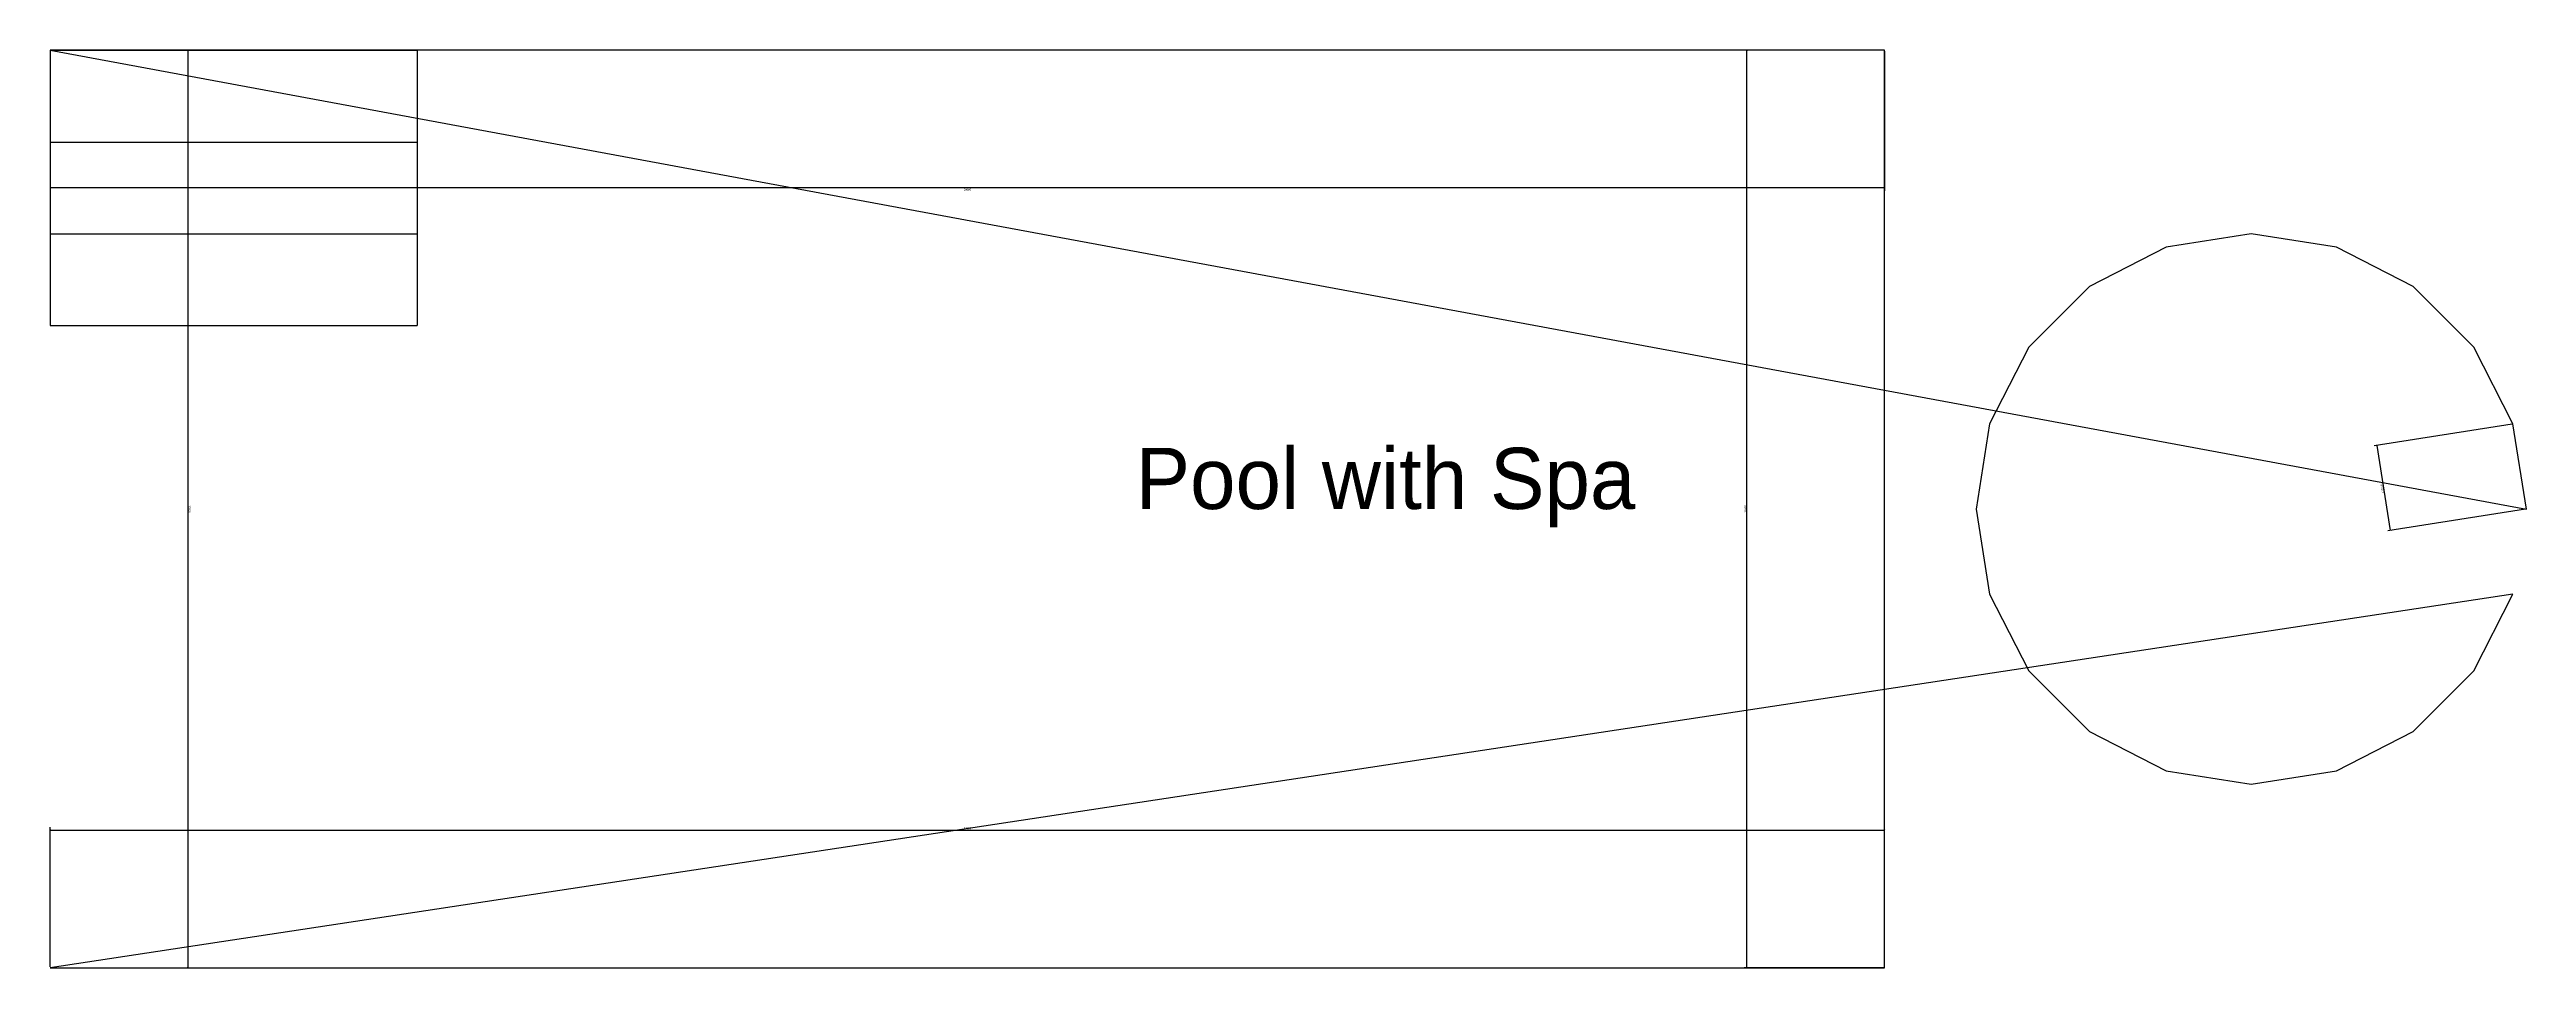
# Model space of a CAD drawing. Header units: metres. Extents: x 0 to 324, y 0 to 120.
import ezdxf

# ---------------------------------------------------------------- set-up
doc = ezdxf.new("R2010")
doc.units = ezdxf.units.M
for name, color, linetype in [('DIMENSIONS', 7, 'Continuous'), ('POOL_OUTLINE', 7, 'Continuous'), ('STAIRS', 7, 'Continuous')]:
    doc.layers.add(name, color=color, linetype=linetype)
doc.styles.add('OpenSansCondensed-Light', font='OpenSansCondensed-Light.ttf')
doc.dimstyles.new('EZDXF', dxfattribs={"dimtxt": 0.25, "dimasz": 0.175, "dimexe": 0.375, "dimexo": 0.125, "dimgap": 0.1, "dimtad": 1, "dimlfac": 100, "dimzin": 12, "dimdsep": 46, "dimtxsty": 'OpenSansCondensed-Light', "dimblk": 'ARCHTICK', "dimcen": 2.5, "dimazin": 3, "dimtfac": 0.5, "dimtmove": 2, "dimatfit": 3})

# ---------------------------------------------------------------- blocks, each defined once
blk = doc.blocks.new('_ARCHTICK')
at = {"color": 0, "linetype": 'BYBLOCK', "const_width": 0.15}
blk.add_lwpolyline([(-0.5, -0.5), (0.5, 0.5)], dxfattribs=at)

msp = doc.modelspace()

# ---------------------------------------------------------------- linework, layer by layer
at = {"layer": 'POOL_OUTLINE'}
msp.add_lwpolyline([(0, 0), (240, 0), (240, 120), (0, 120), (324, 60), (322.23803, 71.12461), (317.12461, 81.16027), (309.16027, 89.12461), (299.12461, 94.23803), (288, 96), (276.87539, 94.23803), (266.83973, 89.12461), (258.87539, 81.16027), (253.76197, 71.12461), (252, 60), (253.76197, 48.87539), (258.87539, 38.83973), (266.83973, 30.87539), (276.87539, 25.76197), (288, 24), (299.12461, 25.76197), (309.16027, 30.87539), (317.12461, 38.83973), (322.23803, 48.87539)], close=True, dxfattribs=at)
at = {"layer": 'STAIRS'}
for p, q in [((0, 120), (48, 120)), ((0, 120), (0, 84)), ((48, 120), (48, 84)), ((0, 108), (48, 108)), ((0, 96), (48, 96)), ((0, 84), (48, 84))]:
    msp.add_line(p, q, dxfattribs=at)

# ---------------------------------------------------------------- texts
at = {"layer": 'POOL_OUTLINE'}
msp.add_text('Pool with Spa', height=8, dxfattribs=at).set_placement((142, 60))

# ---------------------------------------------------------------- dimensions: what is measured, and where the dimension line sits
at = {"layer": 'DIMENSIONS'}
for base, p1, p2, angle in [((240, 102), (240, 120), (0, 120), 180), ((18, 120), (0, 120), (0, 0), 270), ((222, 0), (240, 0), (240, 120), 90), ((306.22161, 57.18418), (324, 60), (322.23803, 71.12461), 99)]:
    msp.add_linear_dim(base=base, p1=p1, p2=p2, angle=angle, dimstyle='EZDXF', dxfattribs=at).render()
msp.add_linear_dim(base=(0, 18), p1=(0, 0), p2=(240, 0), dimstyle='EZDXF', dxfattribs=at).render()

doc.saveas('drawing.dxf')
